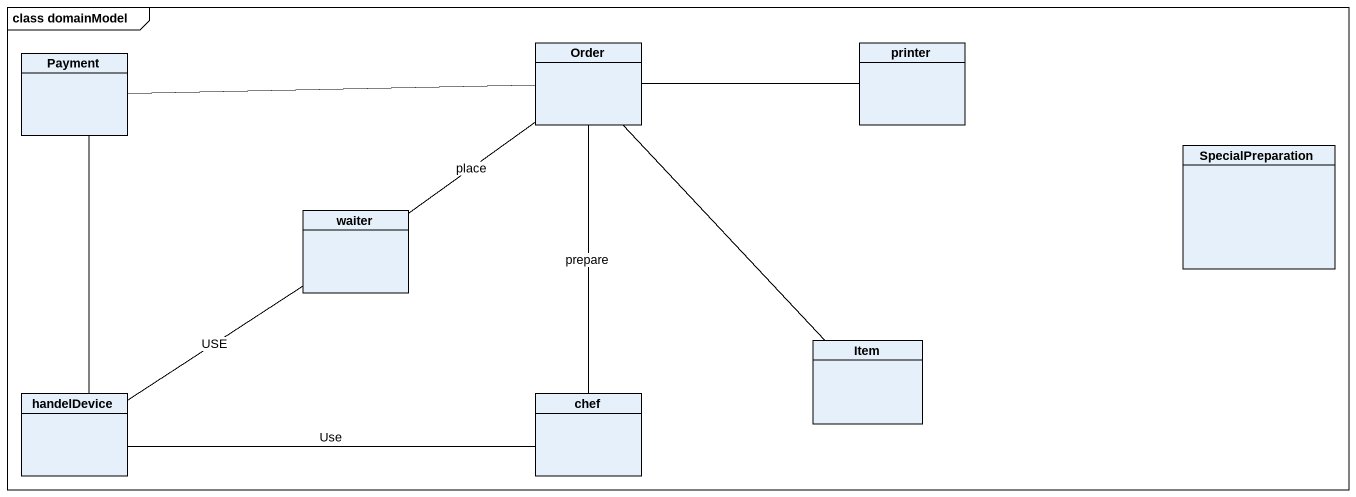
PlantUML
@startuml
mainframe class domainModel
hide circle
hide empty members
class Payment
class Order
class printer
class SpecialPreparation
class waiter
class Item
class handelDevice
class chef
Payment -right- Order
Payment -- handelDevice
Order -- waiter : place
Order -- chef : prepare
printer -left- Order
waiter -- handelDevice : USE
Item -up- Order
chef -left- handelDevice : Use
@enduml
